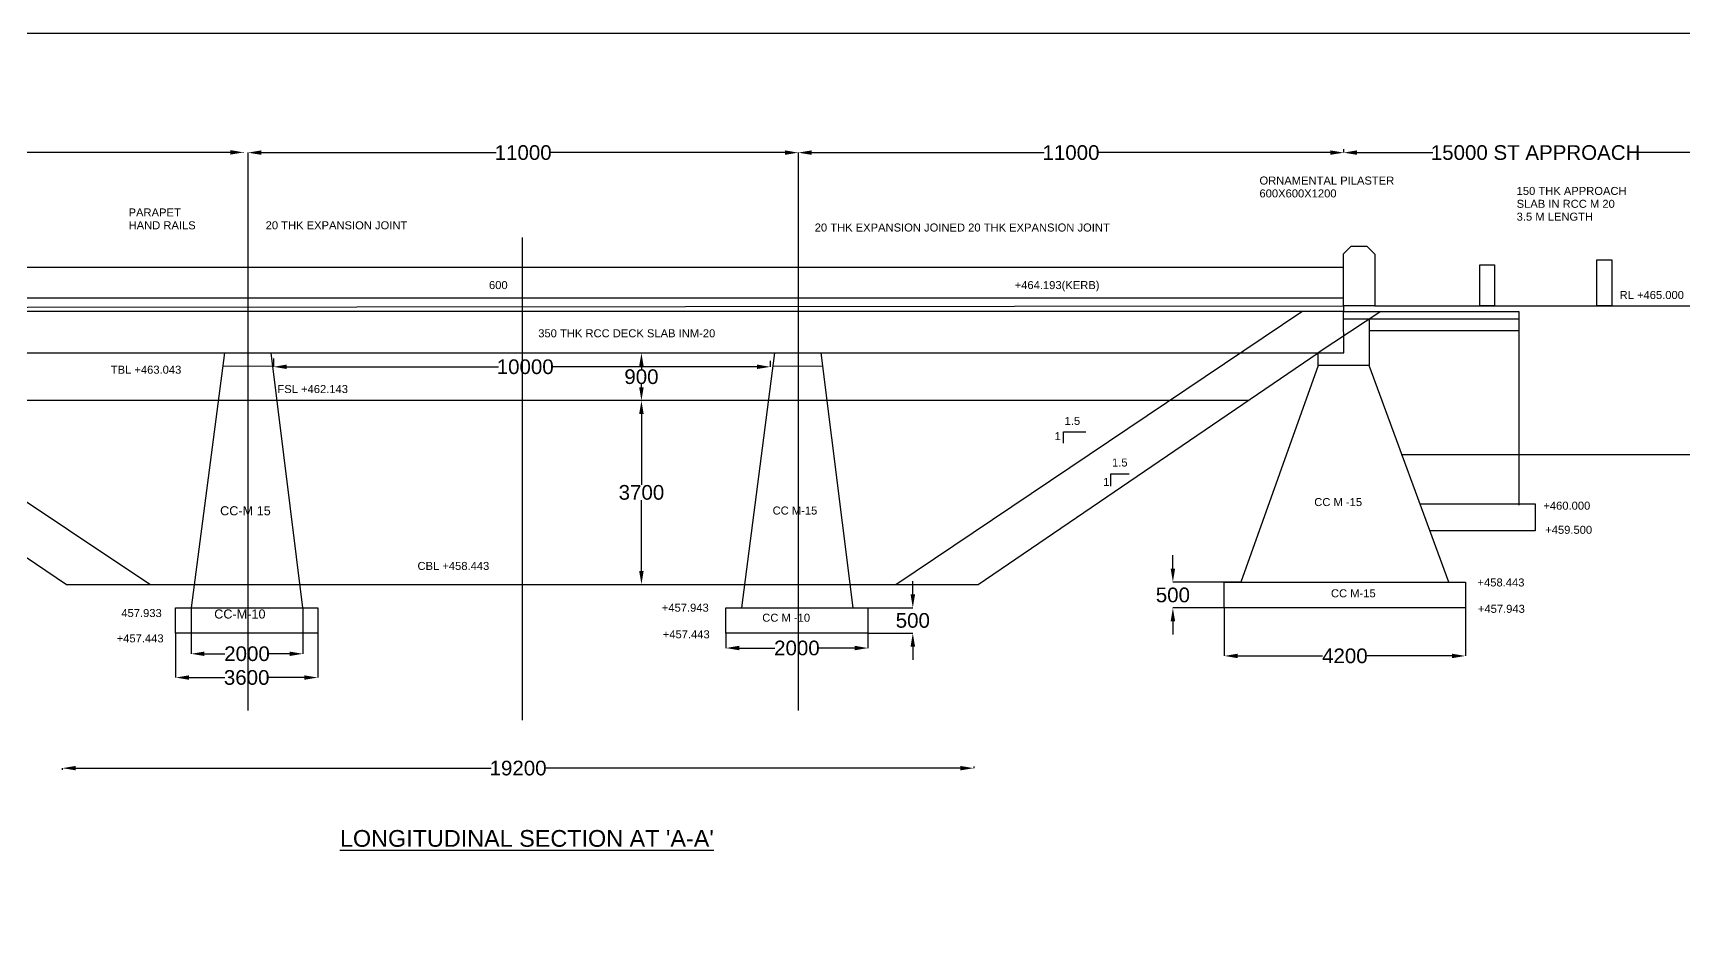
# Model space of a CAD drawing. Header units: inches. Extents: x 77656 to 136932, y -25912 to 8658.
# Drawn here: x 92124 to 116881, y -4770 to 8658 of the extents above; entities that cross this region are included whole.
import ezdxf

# ---------------------------------------------------------------- set-up
doc = ezdxf.new("R2010")
doc.units = ezdxf.units.IN
doc.header["$MEASUREMENT"] = 0
for name, color, linetype in [('DIMENSIONS', 7, 'Continuous'), ('DRAWING', 7, 'Continuous'), ('TEXT', 1, 'Continuous')]:
    doc.layers.add(name, color=color, linetype=linetype)
doc.styles.get("Standard").update_dxf_attribs({"font": 'arial.ttf'})
doc.dimstyles.get("Standard").update_dxf_attribs({"dimtxt": 220, "dimasz": 200, "dimexe": 0.18, "dimexo": 0.0625, "dimgap": 0.09, "dimtad": 0, "dimtih": 1, "dimtoh": 1, "dimdec": 4, "dimzin": 0, "dimdsep": 46, "dimtxsty": 'Standard', "dimcen": 0.09, "dimadec": 0, "dimazin": 0, "dimtfac": 1, "dimtdec": 4, "dimtofl": 0, "dimtmove": 0, "dimatfit": 3, "dimfxl": 0, "dimtolj": 1, "dimtzin": 0, "dimarcsym": 0})

# ---------------------------------------------------------------- blocks, each defined once
blk = doc.blocks.new('*D1')
at = {"layer": 'Defpoints', "color": 0, "transparency": 16777216}
for p in [(110236, 430), (109217, 41), (109988, 41)]:
    blk.add_point(p, dxfattribs=at)
at = {"layer": 'DIMENSIONS', "color": 0, "lineweight": -2, "transparency": 16777216}
for p, q in [((109217, 630), (109217, 830)), ((110236, 430), (109217, 430)), ((109988, 41), (109217, 41)), ((109217, -159), (109217, -359))]:
    blk.add_line(p, q, dxfattribs=at)
at = {"layer": 'DIMENSIONS', "color": 0, "transparency": 16777216}
for points in [[(109184, 630), (109251, 630), (109217, 430)], [(109184, -159), (109251, -159), (109217, 41)]]:
    blk.add_solid(points, dxfattribs=at)
at = {"layer": 'DIMENSIONS', "color": 0, "transparency": 16777216, "insert": (109217, 235), "char_height": 220, "attachment_point": 5}
blk.add_mtext('\\A1;500', dxfattribs=at)
blk = doc.blocks.new('*D2')
at = {"layer": 'Defpoints', "color": 0, "transparency": 16777216}
for p in [(109988, 41), (113603, 41), (113603, -678)]:
    blk.add_point(p, dxfattribs=at)
at = {"layer": 'DIMENSIONS', "color": 0, "lineweight": -2, "transparency": 16777216}
for p, q in [((109988, 40), (109988, -678)), ((113603, 40), (113603, -678)), ((110188, -678), (111463, -678)), ((113403, -678), (112128, -678))]:
    blk.add_line(p, q, dxfattribs=at)
at = {"layer": 'DIMENSIONS', "color": 0, "transparency": 16777216}
for points in [[(110188, -645), (110188, -711), (109988, -678)], [(113403, -645), (113403, -711), (113603, -678)]]:
    blk.add_solid(points, dxfattribs=at)
at = {"layer": 'DIMENSIONS', "color": 0, "transparency": 16777216, "insert": (111796, -678), "char_height": 220, "attachment_point": 5}
blk.add_mtext('\\A1;4200', dxfattribs=at)
blk = doc.blocks.new('*D7')
at = {"layer": 'Defpoints', "color": 0, "transparency": 16777216}
for p in [(94495, 43), (96172, 43), (94495, -646)]:
    blk.add_point(p, dxfattribs=at)
at = {"layer": 'DIMENSIONS', "color": 0, "lineweight": -2, "transparency": 16777216}
for p, q in [((94495, 43), (94495, -646)), ((96172, 43), (96172, -646)), ((94695, -646), (95003, -646)), ((95972, -646), (95664, -646))]:
    blk.add_line(p, q, dxfattribs=at)
at = {"layer": 'DIMENSIONS', "color": 0, "transparency": 16777216}
for points in [[(94695, -613), (94695, -679), (94495, -646)], [(95972, -613), (95972, -679), (96172, -646)]]:
    blk.add_solid(points, dxfattribs=at)
at = {"layer": 'DIMENSIONS', "color": 0, "transparency": 16777216, "insert": (95333, -646), "char_height": 220, "attachment_point": 5}
blk.add_mtext('\\A1;2000', dxfattribs=at)
blk = doc.blocks.new('*D8')
at = {"layer": 'Defpoints', "color": 0, "transparency": 16777216}
for p in [(94262, -337), (96393, -337), (96393, -1002)]:
    blk.add_point(p, dxfattribs=at)
at = {"layer": 'DIMENSIONS', "color": 0, "lineweight": -2, "transparency": 16777216}
for p, q in [((94262, -337), (94262, -1002)), ((96393, -337), (96393, -1002)), ((94462, -1002), (94999, -1002)), ((96193, -1002), (95656, -1002))]:
    blk.add_line(p, q, dxfattribs=at)
at = {"layer": 'DIMENSIONS', "color": 0, "transparency": 16777216}
for points in [[(94462, -969), (94462, -1035), (94262, -1002)], [(96193, -969), (96193, -1035), (96393, -1002)]]:
    blk.add_solid(points, dxfattribs=at)
at = {"layer": 'DIMENSIONS', "color": 0, "transparency": 16777216, "insert": (95328, -1002), "char_height": 220, "attachment_point": 5}
blk.add_mtext('\\A1;3600', dxfattribs=at)
blk = doc.blocks.new('*D9')
at = {"layer": 'Defpoints', "color": 0, "transparency": 16777216}
for p in [(92565, -2383), (106230, -2337), (106230, -2360)]:
    blk.add_point(p, dxfattribs=at)
at = {"layer": 'DIMENSIONS', "color": 0, "lineweight": -2, "transparency": 16777216}
for p, q in [((92565, -2383), (92565, -2360)), ((92765, -2360), (98994, -2360)), ((106030, -2360), (99801, -2360)), ((106230, -2337), (106230, -2360))]:
    blk.add_line(p, q, dxfattribs=at)
at = {"layer": 'DIMENSIONS', "color": 0, "transparency": 16777216}
for points in [[(92765, -2327), (92765, -2393), (92565, -2360)], [(106030, -2327), (106030, -2393), (106230, -2360)]]:
    blk.add_solid(points, dxfattribs=at)
at = {"layer": 'DIMENSIONS', "color": 0, "transparency": 16777216, "insert": (99398, -2360), "char_height": 220, "attachment_point": 5}
blk.add_mtext('\\A1;19200', dxfattribs=at)
blk = doc.blocks.new('*D10')
at = {"layer": 'Defpoints', "color": 0, "transparency": 16777216}
for p in [(102514, -337), (104645, -337), (104645, -560)]:
    blk.add_point(p, dxfattribs=at)
at = {"layer": 'DIMENSIONS', "color": 0, "lineweight": -2, "transparency": 16777216}
for p, q in [((102514, -337), (102514, -560)), ((104645, -337), (104645, -560)), ((102714, -560), (103249, -560)), ((104445, -560), (103909, -560))]:
    blk.add_line(p, q, dxfattribs=at)
at = {"layer": 'DIMENSIONS', "color": 0, "transparency": 16777216}
for points in [[(102714, -526), (102714, -593), (102514, -560)], [(104445, -526), (104445, -593), (104645, -560)]]:
    blk.add_solid(points, dxfattribs=at)
at = {"layer": 'DIMENSIONS', "color": 0, "transparency": 16777216, "insert": (103579, -560), "char_height": 220, "attachment_point": 5}
blk.add_mtext('\\A1;2000', dxfattribs=at)
blk = doc.blocks.new('*D11')
at = {"layer": 'Defpoints', "color": 0, "transparency": 16777216}
for p in [(104645, 43), (104645, -337), (105317, -337)]:
    blk.add_point(p, dxfattribs=at)
at = {"layer": 'DIMENSIONS', "color": 0, "lineweight": -2, "transparency": 16777216}
for p, q in [((105317, 243), (105317, 443)), ((104645, 43), (105317, 43)), ((104645, -337), (105317, -337)), ((105317, -537), (105317, -737))]:
    blk.add_line(p, q, dxfattribs=at)
at = {"layer": 'DIMENSIONS', "color": 0, "transparency": 16777216}
for points in [[(105284, 243), (105351, 243), (105317, 43)], [(105284, -537), (105351, -537), (105317, -337)]]:
    blk.add_solid(points, dxfattribs=at)
at = {"layer": 'DIMENSIONS', "color": 0, "transparency": 16777216, "insert": (105317, -147), "char_height": 220, "attachment_point": 5}
blk.add_mtext('\\A1;500', dxfattribs=at)
blk = doc.blocks.new('*D34')
at = {"layer": 'Defpoints', "color": 0, "transparency": 16777216}
for p in [(87096, 6828), (95283, 6869), (95283, 6869)]:
    blk.add_point(p, dxfattribs=at)
at = {"layer": 'DIMENSIONS', "color": 0, "lineweight": -2, "transparency": 16777216}
for p, q in [((87096, 6828), (87096, 6870)), ((87296, 6869), (90787, 6869)), ((95083, 6869), (91593, 6869)), ((95283, 6869), (95283, 6870))]:
    blk.add_line(p, q, dxfattribs=at)
at = {"layer": 'DIMENSIONS', "color": 0, "transparency": 16777216}
for points in [[(87296, 6903), (87296, 6836), (87096, 6869)], [(95083, 6903), (95083, 6836), (95283, 6869)]]:
    blk.add_solid(points, dxfattribs=at)
at = {"layer": 'DIMENSIONS', "color": 0, "transparency": 16777216, "insert": (91190, 6869), "char_height": 220, "attachment_point": 5}
blk.add_mtext('\\A1;11000', dxfattribs=at)
blk = doc.blocks.new('*D35')
at = {"layer": 'Defpoints', "color": 0, "transparency": 16777216}
for p in [(95348, 6865), (103600, 6865), (103600, 6865)]:
    blk.add_point(p, dxfattribs=at)
at = {"layer": 'DIMENSIONS', "color": 0, "lineweight": -2, "transparency": 16777216}
for p, q in [((95348, 6865), (95348, 6866)), ((95548, 6865), (99071, 6865)), ((103400, 6865), (99877, 6865)), ((103600, 6865), (103600, 6866))]:
    blk.add_line(p, q, dxfattribs=at)
at = {"layer": 'DIMENSIONS', "color": 0, "transparency": 16777216}
for points in [[(95548, 6899), (95548, 6832), (95348, 6865)], [(103400, 6899), (103400, 6832), (103600, 6865)]]:
    blk.add_solid(points, dxfattribs=at)
at = {"layer": 'DIMENSIONS', "color": 0, "transparency": 16777216, "insert": (99474, 6865), "char_height": 220, "attachment_point": 5}
blk.add_mtext('\\A1;11000', dxfattribs=at)
blk = doc.blocks.new('*D36')
at = {"layer": 'Defpoints', "color": 0, "transparency": 16777216}
for p in [(103600, 6865), (111778, 6918), (111778, 6865)]:
    blk.add_point(p, dxfattribs=at)
at = {"layer": 'DIMENSIONS', "color": 0, "lineweight": -2, "transparency": 16777216}
for p, q in [((103600, 6865), (103600, 6866)), ((103800, 6865), (107286, 6865)), ((111578, 6865), (108092, 6865)), ((111778, 6918), (111778, 6865))]:
    blk.add_line(p, q, dxfattribs=at)
at = {"layer": 'DIMENSIONS', "color": 0, "transparency": 16777216}
for points in [[(103800, 6899), (103800, 6832), (103600, 6865)], [(111578, 6899), (111578, 6832), (111778, 6865)]]:
    blk.add_solid(points, dxfattribs=at)
at = {"layer": 'DIMENSIONS', "color": 0, "transparency": 16777216, "insert": (107689, 6865), "char_height": 220, "attachment_point": 5}
blk.add_mtext('\\A1;11000', dxfattribs=at)
blk = doc.blocks.new('*D37')
at = {"layer": 'Defpoints', "color": 0, "transparency": 16777216}
for p in [(111778, 6865), (117534, 6865), (117534, 6865)]:
    blk.add_point(p, dxfattribs=at)
at = {"layer": 'DIMENSIONS', "color": 0, "lineweight": -2, "transparency": 16777216}
for p, q in [((111778, 6865), (111778, 6866)), ((111978, 6865), (113114, 6865)), ((117334, 6865), (116199, 6865)), ((117534, 6865), (117534, 6866))]:
    blk.add_line(p, q, dxfattribs=at)
at = {"layer": 'DIMENSIONS', "color": 0, "transparency": 16777216}
for points in [[(111978, 6899), (111978, 6832), (111778, 6865)], [(117334, 6899), (117334, 6832), (117534, 6865)]]:
    blk.add_solid(points, dxfattribs=at)
at = {"layer": 'DIMENSIONS', "color": 0, "transparency": 16777216, "insert": (114656, 6865), "char_height": 220, "attachment_point": 5}
blk.add_mtext('\\A1;15000 ST APPROACH', dxfattribs=at)
blk = doc.blocks.new('*D38')
at = {"layer": 'Defpoints', "color": 0, "transparency": 16777216}
for p in [(101248, 3863), (101248, 3863), (101248, 3148)]:
    blk.add_point(p, dxfattribs=at)
at = {"layer": 'DIMENSIONS', "color": 0, "lineweight": -2, "transparency": 16777216}
for p, q in [((101248, 3863), (101247, 3863)), ((101248, 3663), (101248, 3618)), ((101248, 3348), (101248, 3393)), ((101248, 3148), (101247, 3148))]:
    blk.add_line(p, q, dxfattribs=at)
at = {"layer": 'DIMENSIONS', "color": 0, "transparency": 16777216}
for points in [[(101214, 3663), (101281, 3663), (101248, 3863)], [(101214, 3348), (101281, 3348), (101248, 3148)]]:
    blk.add_solid(points, dxfattribs=at)
at = {"layer": 'DIMENSIONS', "color": 0, "transparency": 16777216, "insert": (101248, 3506), "char_height": 220, "attachment_point": 5}
blk.add_mtext('\\A1;900', dxfattribs=at)
blk = doc.blocks.new('*D39')
at = {"layer": 'Defpoints', "color": 0, "transparency": 16777216}
for p in [(101248, 3148), (101248, 395), (101248, 395)]:
    blk.add_point(p, dxfattribs=at)
at = {"layer": 'DIMENSIONS', "color": 0, "lineweight": -2, "transparency": 16777216}
for p, q in [((101248, 3148), (101248, 3148)), ((101248, 2948), (101248, 1884)), ((101248, 595), (101248, 1659)), ((101248, 395), (101248, 395))]:
    blk.add_line(p, q, dxfattribs=at)
at = {"layer": 'DIMENSIONS', "color": 0, "transparency": 16777216}
for points in [[(101214, 2948), (101281, 2948), (101248, 3148)], [(101214, 595), (101281, 595), (101248, 395)]]:
    blk.add_solid(points, dxfattribs=at)
at = {"layer": 'DIMENSIONS', "color": 0, "transparency": 16777216, "insert": (101248, 1772), "char_height": 220, "attachment_point": 5}
blk.add_mtext('\\A1;3700', dxfattribs=at)
blk = doc.blocks.new('*D41')
at = {"layer": 'Defpoints', "color": 0, "transparency": 16777216}
for p in [(95730, 3779), (103180, 3746), (103180, 3655)]:
    blk.add_point(p, dxfattribs=at)
at = {"layer": 'DIMENSIONS', "color": 0, "lineweight": -2, "transparency": 16777216}
for p, q in [((95730, 3779), (95730, 3655)), ((103180, 3746), (103180, 3655)), ((95930, 3655), (99102, 3655)), ((102980, 3655), (99909, 3655))]:
    blk.add_line(p, q, dxfattribs=at)
at = {"layer": 'DIMENSIONS', "color": 0, "transparency": 16777216}
for points in [[(95930, 3689), (95930, 3622), (95730, 3655)], [(102980, 3689), (102980, 3622), (103180, 3655)]]:
    blk.add_solid(points, dxfattribs=at)
at = {"layer": 'DIMENSIONS', "color": 0, "transparency": 16777216, "insert": (99505, 3655), "char_height": 220, "attachment_point": 5}
blk.add_mtext('\\A1;{\\fArial CE|b0|i0|c238|p34;1}00{\\fArial CE|b0|i0|c238|p34;00}', dxfattribs=at)

msp = doc.modelspace()

# ---------------------------------------------------------------- linework, layer by layer
at = {"layer": 'DRAWING', "color": 7}
for points in [[(95348.07839, 6865.40049), (95348.07839, -1494.66314)], [(103599.63325, 6865.40049), (103599.63325, -1494.66314)], [(99459.8545, 5594.21136), (99459.8545, -1643.0399)], [(111774.25724, 5347.58177), (111890.33556, 5465.2495), (112127.28529, 5465.2495), (112242.98874, 5342.72682), (112242.98874, 4571.49757), (111773.97608, 4571.49757), (111774.25724, 4691.29688)], [(87109.78259, 4691.29688), (111774.25724, 4691.29688), (111774.25724, 5347.58177)], [(87109.78259, 5147.15593), (111774.25724, 5147.15593)], [(87493.00777, 3863.16118), (111780.8216, 3863.16118), (111774.25724, 4486.45275), (84487.50024, 4486.45275)], [(87109.78259, 4546.09099), (111774.25724, 4571.49757)], [(93877.58171, 395.04744), (87743.54599, 4486.45275)], [(105060.98542, 395.04744), (111151.65099, 4486.45275)], [(112334.81614, 4486.45275), (111394.48158, 3863.16118)], [(111774.25724, 4571.49757), (111774.25724, 4486.45275), (114406.83863, 4486.45275), (114406.83863, 1581.17437)], [(112242.98874, 4571.49757), (117467.07558, 4571.49757), (123362.11387, 2334.37426), (125436.08674, 2334.37426), (125436.08674, -226.31232), (126273.14935, -226.31232), (126273.14935, 2344.69317), (126626.23096, 2344.69317)], [(112162.25847, 4375.89094), (112162.25847, 3674.2306), (111394.48158, 3674.2306), (111394.48158, 3863.16118)], [(111775.42165, 4375.89094), (114406.83863, 4375.89094)], [(112162.25847, 4197.73901), (114406.83863, 4197.73901)], [(87493.00777, 3863.16118), (92626.56621, 395.04744)], [(92626.56621, 395.04744), (106297.98042, 395.04744), (111394.48158, 3863.16118)], [(94993.66783, 3863.16118), (94495.0851, 42.76032)], [(96171.74823, 42.76032), (95693.36597, 3863.16118)], [(103245.2227, 3863.16118), (102746.63997, 42.76032)], [(104423.3031, 42.76032), (103944.92083, 3863.16118)], [(95717.88114, 3667.38095), (94966.86509, 3657.78457)], [(103969.43601, 3667.38095), (103218.41995, 3657.78457)], [(111394.48158, 3674.2306), (110235.95127, 429.90025)], [(113354.87047, 429.90025), (112162.25847, 3674.2306)], [(110344.01339, 3148.32898), (88550.93472, 3148.45012)], [(123362.11387, 2334.37426), (112641.04324, 2334.37426)], [(112923.60702, 1603.09077), (114651.24061, 1603.09077), (114651.24061, 1199.07658), (113072.12216, 1199.07658)]]:
    msp.add_lwpolyline(points, dxfattribs=at)
for points in [[(115576.12809, 5259.53234), (115800.46374, 5259.53234), (115800.46374, 4571.49757), (115576.12809, 4571.49757)], [(113822.32314, 5182.26996), (114041.31755, 5182.26996), (114041.31755, 4571.49757), (113822.32314, 4571.49757)], [(109988.1827, 429.90025), (113602.81951, 429.90025), (113602.81951, 40.55259), (109988.1827, 40.55259)], [(94261.96909, 42.76032), (96393.12214, 42.76032), (96393.12214, -336.83429), (94261.96909, -336.83429)], [(102513.52395, 42.76032), (104644.67701, 42.76032), (104644.67701, -336.83429), (102513.52395, -336.83429)]]:
    msp.add_lwpolyline(points, close=True, dxfattribs=at)
at = {"layer": 'TEXT', "color": 7}
msp.add_lwpolyline([(136932.44179, -25912.18898), (77656.01212, -25912.18898), (77656.01212, 8657.72237), (136932.44179, 8657.72237)], close=True, dxfattribs=at)
for points in [[(107574.87031, 2509.07938), (107574.87031, 2681.60443), (107913.14119, 2681.60443)], [(108287.74165, 1866.29617), (108287.74165, 2050.13426), (108559.95981, 2050.13426)]]:
    msp.add_lwpolyline(points, dxfattribs=at)

# ---------------------------------------------------------------- texts
for s, height, p in [('ORNAMENTAL PILASTER', 120, (110515.4737, 6386.97871)), ('600X600X1200 ', 120, (110515.4737, 6194.20927)), ('150 THK APPROACH ', 120, (114371.88254, 6231.12233)), ('PARAPET ', 120, (93557.70025, 5909.08905)), ('3.5 M LENGTH ', 120, (114371.88254, 5845.58344)), ('SLAB IN RCC M 20 ', 120, (114371.88254, 6038.35289)), ('HAND RAILS', 120, (93557.70025, 5716.31961)), ('20 THK EXPANSION JOINT', 120, (95613.05431, 5716.25809)), ('20 THK EXPANSION JOINED 20 THK EXPANSION JOINT', 120, (103846.34902, 5682.92799)), ('600', 120, (98961.85379, 4820.17066)), ('+464.193(KERB)', 120, (106844.78685, 4820.17066)), ('RL +465.000', 120, (115915.7051, 4671.8076)), ('350 THK RCC DECK SLAB INM-20', 120, (99700.37302, 4097.60711)), ('TBL +463.043', 120, (93290.60164, 3551.84379)), ('FSL +462.143', 120, (95789.67585, 3262.0551)), ('1.5', 120, (107593.88545, 2784.32056)), ('1', 120, (107442.32996, 2555.89555)), ('1.5', 120, (108304.51137, 2160.91039)), ('1', 120, (108173.16338, 1870.6199)), ('CC-M 15', 135.906667, (94929.7177, 1429.64178)), ('CC M-15', 120, (103214.52992, 1441.13086)), ('CC M -15', 120, (111337.04702, 1567.98965)), ('+460.000', 120, (114772.59205, 1514.08607)), ('+459.500', 120, (114800.16338, 1152.26303)), ('CBL +458.443', 120, (97889.62731, 610.80816)), ('CC M-15', 120, (111587.69403, 200.53681)), ('+458.443', 120, (113784.91287, 363.31199)), ('457.933', 120, (93448.71589, -95.23369)), ('CC-M-10', 135.906667, (94841.16406, -117.26924)), ('+457.943', 120, (101553.43444, -14.91912)), ('+457.943', 120, (113790.96055, -31.94079)), ('CC M -10', 120, (103059.70663, -165.15616)), ('+457.443', 120, (93378.65691, -474.60511)), ('+457.443', 120, (101567.67344, -414.15942)), ("%%ULONGITUDINAL SECTION AT 'A-A'", 250.929825, (96726.91561, -3538.31317))]:
    msp.add_text(s, height=height, dxfattribs=at).set_placement(p)

# ---------------------------------------------------------------- dimensions: what is measured, and where the dimension line sits
at = {"layer": 'DIMENSIONS', "color": 7}
for base, p1, p2, text, picture, middle in [((117534.02183, 6865.40049), (111778.36941, 6865.22049), (117534.02183, 6865.22049), '15000 ST APPROACH', '*D37', (114656.19562, 6865.40049)), ((95283.32236, 6869.43537), (87096.46111, 6828.17425), (95283.32236, 6869.43537), '11000', '*D34', (91189.89173, 6869.43537)), ((103599.63325, 6865.40049), (95348.07839, 6865.40049), (103599.63325, 6865.40049), '11000', '*D35', (99473.85582, 6865.40049)), ((111778.36941, 6865.40049), (103599.63325, 6865.40049), (111778.36941, 6918.36039), '11000', '*D36', (107689.00133, 6865.40049)), ((94495.0851, -645.97798), (96171.74823, 42.76032), (94495.0851, 42.76032), '2000', '*D7', (95333.41667, -645.97798)), ((113602.81951, -678.12194), (109988.1827, 40.55259), (113602.81951, 40.55259), '4200', '*D2', (111795.5011, -678.12194)), ((96393.12214, -1002.05595), (94261.96909, -336.83429), (96393.12214, -336.83429), '3600', '*D8', (95327.54561, -1002.05595)), ((104644.67701, -559.70376), (102513.52395, -336.83429), (104644.67701, -336.83429), '2000', '*D10', (103579.10048, -559.70376)), ((106230.2521, -2360.01563), (92565.11194, -2382.86385), (106230.2521, -2336.64172), '19200', '*D9', (99397.68202, -2360.01563))]:
    dim = msp.add_linear_dim(base=base, p1=p1, p2=p2, text=text, dimstyle='Standard', dxfattribs=at)
    dim.commit()
    dim.dimension.update_dxf_attribs({"geometry": picture, "text_midpoint": middle})
dim = msp.add_linear_dim(base=(103179.58082, 3655.17054), p1=(95729.6032, 3779.04173), p2=(103179.58082, 3745.61014), text='{\\fArial CE|b0|i0|c238|p34;1}00{\\fArial CE|b0|i0|c238|p34;00}', dimstyle='Standard', dxfattribs=at)
dim.commit()
dim.dimension.update_dxf_attribs({"geometry": '*D41', "text_midpoint": (99505.39799, 3655.17054), "dimtype": 160})
for base, p1, p2, text, picture, middle in [((101247.67132, 3863.16118), (101247.67132, 3148.37954), (101247.67132, 3863.16118), '900', '*D38', (101247.67132, 3505.77036)), ((101247.68662, 395.04744), (101247.67132, 3148.37954), (101247.67132, 395.04744), '3700', '*D39', (101247.68662, 1771.71349)), ((109217.46986, 40.55259), (110235.95127, 429.90025), (109988.1827, 40.55259), '500', '*D1', (109217.46986, 235.22642)), ((105317.3183, -336.89679), (104644.67701, 42.76032), (104644.67701, -336.89679), '500', '*D11', (105317.3183, -147.06824))]:
    dim = msp.add_linear_dim(base=base, p1=p1, p2=p2, angle=90, text=text, dimstyle='Standard', dxfattribs=at)
    dim.commit()
    dim.dimension.update_dxf_attribs({"geometry": picture, "text_midpoint": middle})

doc.saveas('drawing.dxf')
